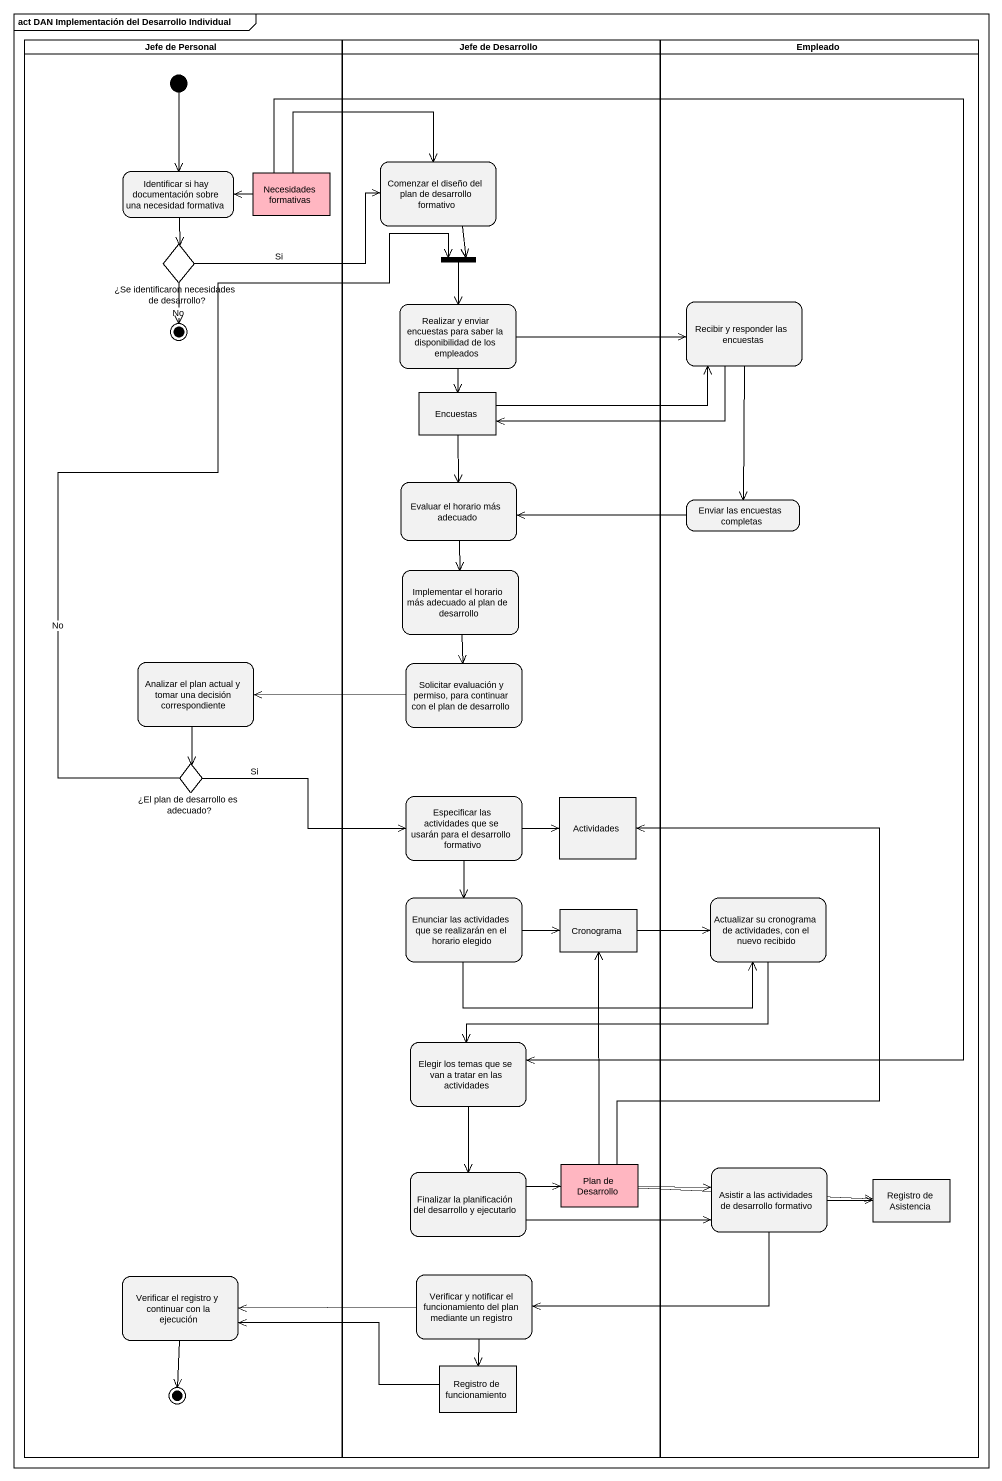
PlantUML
@startuml
mainframe act DAN Implementación del Desarrollo Individual
hide empty description
state "Jefe de Personal" as Jefe_de_Personal <<partition>> {
  state "Identificar si hay documentación sobre una necesidad formativa" as Identificar_si_hay
  state "Necesidades formativas" as Necesidades_formativas <<object>> #FFB6C1
  state "¿Se identificaron necesidades de desarrollo?" as Se_identificaron <<choice>>
  state final1 <<end>>
  state "Analizar el plan actual y tomar una decisión correspondiente" as Analizar_el_plan_actual_y
  state "¿El plan de desarrollo es adecuado?" as El_plan_de_desarrollo_es <<choice>>
  state "Verificar el registro y continuar con la ejecución" as Verificar_el_registro_y
  state final2 <<end>>
  [*] --> Identificar_si_hay
}
state "Jefe de Desarrollo" as Jefe_de_Desarrollo <<partition>> {
  state "Comenzar el diseño del plan de desarrollo formativo" as Comenzar_el_diseño_del_plan
  state fork1 <<join>>
  state "Realizar y enviar encuestas para saber la disponibilidad de los empleados" as Realizar_y_enviar_encuestas
  state Encuestas <<object>>
  state "Evaluar el horario más adecuado" as Evaluar_el_horario_más
  state "Implementar el horario más adecuado al plan de desarrollo" as Implementar_el_horario_más
  state "Solicitar evaluación y permiso, para continuar con el plan de desarrollo" as Solicitar_evaluación_y
  state "Especificar las actividades que se usarán para el desarrollo formativo" as Especificar_las_actividades
  state Actividades <<object>>
  state "Enunciar las actividades que se realizarán en el horario elegido" as Enunciar_las_actividades
  state Cronograma <<object>>
  state "Elegir los temas que se van a tratar en las actividades" as Elegir_los_temas_que_se_van
  state "Finalizar la planificación del desarrollo y ejecutarlo" as Finalizar_la_planificación
  state "Plan de Desarrollo" as Plan_de_Desarrollo <<object>> #FFB6C1
  state "Verificar y notificar el funcionamiento del plan mediante un registro" as Verificar_y_notificar_el
  state "Registro de funcionamiento" as Registro_de_funcionamiento <<object>>
}
state Empleado <<partition>> {
  state "Recibir y responder las encuestas" as Recibir_y_responder_las
  state "Enviar las encuestas completas" as Enviar_las_encuestas
  state "Actualizar su cronograma de actividades, con el nuevo recibido" as Actualizar_su_cronograma_de
  state "Asistir a las actividades de desarrollo formativo" as Asistir_a_las_actividades
  state "Registro de Asistencia" as Registro_de_Asistencia <<object>>
}
Identificar_si_hay --> Se_identificaron
Necesidades_formativas -left-> Identificar_si_hay
Necesidades_formativas -right-> Comenzar_el_diseño_del_plan
Necesidades_formativas --> Elegir_los_temas_que_se_van
Comenzar_el_diseño_del_plan --> fork1
Se_identificaron -right-> Comenzar_el_diseño_del_plan : Si
Se_identificaron --> final1 : No
fork1 --> Realizar_y_enviar_encuestas
Realizar_y_enviar_encuestas -right-> Recibir_y_responder_las
Realizar_y_enviar_encuestas --> Encuestas
Recibir_y_responder_las -left-> Encuestas
Recibir_y_responder_las --> Enviar_las_encuestas
Encuestas -right-> Recibir_y_responder_las
Encuestas --> Evaluar_el_horario_más
Evaluar_el_horario_más --> Implementar_el_horario_más
Enviar_las_encuestas -left-> Evaluar_el_horario_más
Implementar_el_horario_más --> Solicitar_evaluación_y
Analizar_el_plan_actual_y --> El_plan_de_desarrollo_es
Solicitar_evaluación_y -left-> Analizar_el_plan_actual_y
El_plan_de_desarrollo_es -up-> fork1 : No
El_plan_de_desarrollo_es -right-> Especificar_las_actividades : Si
Especificar_las_actividades -right-> Actividades
Especificar_las_actividades --> Enunciar_las_actividades
Enunciar_las_actividades -right-> Cronograma
Enunciar_las_actividades -right-> Actualizar_su_cronograma_de
Cronograma -right-> Actualizar_su_cronograma_de
Actualizar_su_cronograma_de -left-> Elegir_los_temas_que_se_van
Elegir_los_temas_que_se_van --> Finalizar_la_planificación
Finalizar_la_planificación -right-> Plan_de_Desarrollo
Finalizar_la_planificación -right-> Asistir_a_las_actividades
Plan_de_Desarrollo -up-> Actividades
Plan_de_Desarrollo -up-> Cronograma
Plan_de_Desarrollo -right-> Asistir_a_las_actividades
Plan_de_Desarrollo -right-> Registro_de_Asistencia
Asistir_a_las_actividades -right-> Registro_de_Asistencia
Asistir_a_las_actividades -left-> Verificar_y_notificar_el
Verificar_y_notificar_el -left-> Verificar_el_registro_y
Verificar_y_notificar_el --> Registro_de_funcionamiento
Verificar_el_registro_y --> final2
Registro_de_funcionamiento -left-> Verificar_el_registro_y
@enduml
